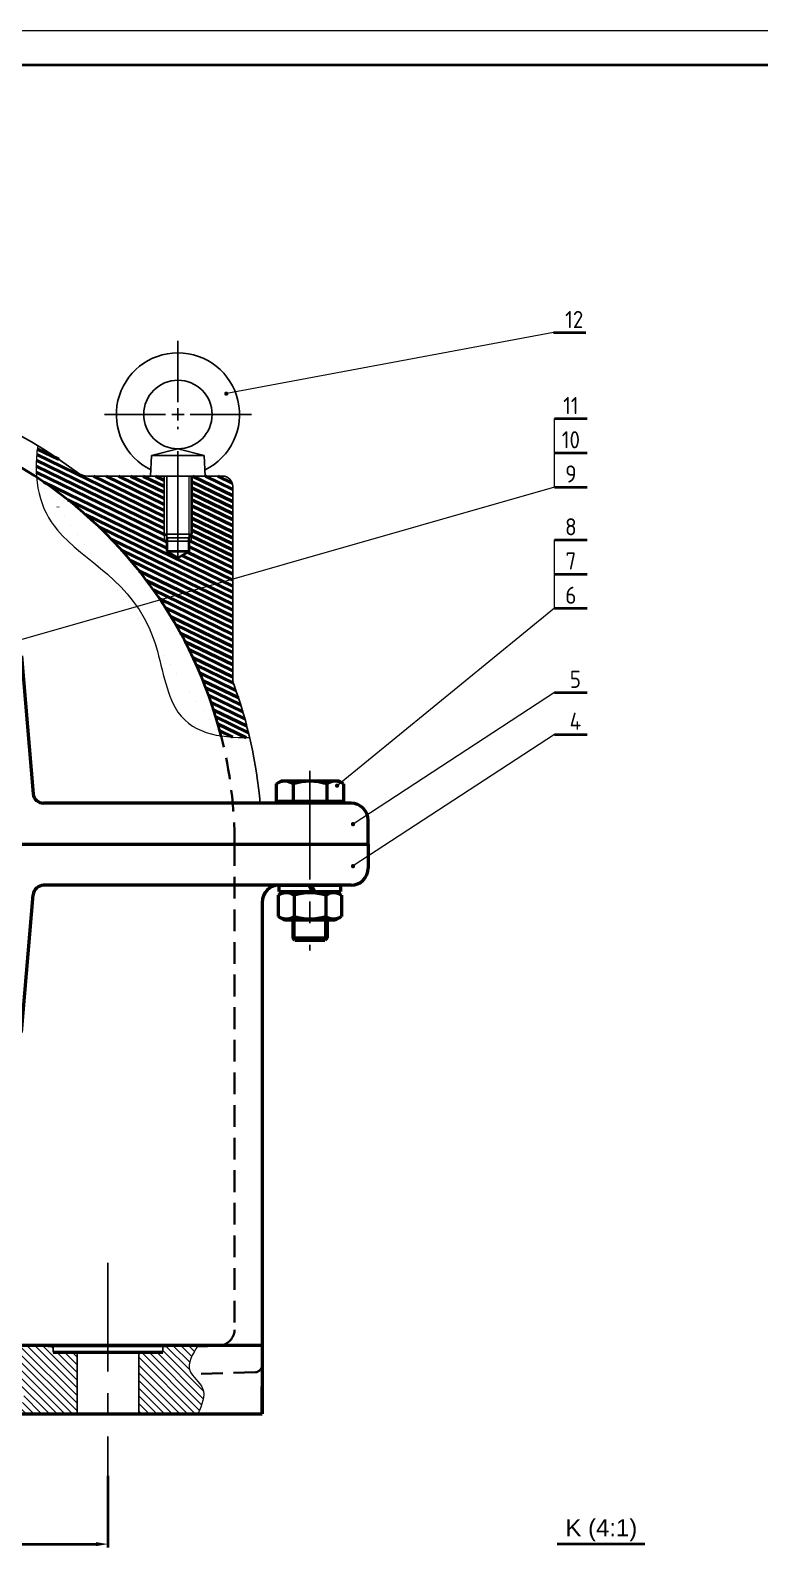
# Model space of a CAD drawing. Header units: millimetres. Extents: x 8200 to 9389, y 625 to 13172.
# Drawn here: x 8624.7 to 8837.7, y 12725.3 to 13171.6 of the extents above; entities that cross this region are included whole.
import ezdxf

# ---------------------------------------------------------------- set-up
doc = ezdxf.new("R2010")
doc.units = ezdxf.units.MM
doc.linetypes.add('CENTER', pattern=[50.8, 31.75, -6.35, 6.35, -6.35])
doc.linetypes.add('HIDDEN', pattern=[9.525, 6.35, -3.175])
for name, color, linetype, lineweight in [('AM_0', 7, 'Continuous', 50), ('AM_0N', 7, 'Continuous', 50), ('AM_4', 3, 'Continuous', 25), ('AM_4N', 3, 'Continuous', 25), ('AM_6', 2, 'HIDDEN', 35), ('CENTER', 1, 'CENTER', 25), ('manh', 3, 'Continuous', 13), ('net dam', 7, 'Continuous', 40)]:
    doc.layers.add(name, color=color, linetype=linetype, lineweight=lineweight)
doc.styles.get("Standard").update_dxf_attribs({"font": 'ISOCP.SHX'})
doc.dimstyles.new('AM_DIN', dxfattribs={"dimtxt": 3.5, "dimasz": 3.5, "dimexe": 1, "dimexo": 1, "dimgap": 1.5, "dimtad": 1, "dimdsep": 46, "dimtxsty": 'Standard', "dimcen": 0, "dimclrd": 256, "dimclre": 256, "dimclrt": 2, "dimadec": 0, "dimazin": 2, "dimtp": 0.1, "dimtm": 0.1, "dimtfac": 0.71, "dimtdec": 3, "dimtmove": 0, "dimatfit": 3, "dimfxl": 1, "dimlwd": -1, "dimlwe": -1, "dimarcsym": 0})

# ---------------------------------------------------------------- blocks, each defined once
blk = doc.blocks.new('*U23')
at = {"layer": 'CENTER', "color": 0, "linetype": 'CENTER', "transparency": 16777216}
for p, q in [((0, 3.6), (0, 21.5)), ((-21.5, 0), (-3.6, 0)), ((3.6, 0), (21.5, 0)), ((0, -42.44), (0, -3.6))]:
    blk.add_line(p, q, dxfattribs=at)
at = {"layer": 'CENTER', "color": 0, "linetype": 'Continuous', "transparency": 16777216}
for p, q in [((-1.8, 0), (1.8, 0)), ((0, -1.8), (0, 1.8))]:
    blk.add_line(p, q, dxfattribs=at)
blk = doc.blocks.new('*D45')
at = {"layer": 'Defpoints', "color": 0, "transparency": 16777216}
for p in [(8367.32, 12750.41), (8647.31, 12750.41), (8647.31, 12729.49)]:
    blk.add_point(p, dxfattribs=at)
at = {"layer": 'net dam', "linetype": 'ByBlock', "transparency": 16777216}
for p, q in [((8367.32, 12749.41), (8367.32, 12728.49)), ((8647.31, 12749.41), (8647.31, 12728.49)), ((8370.82, 12729.49), (8643.81, 12729.49))]:
    blk.add_line(p, q, dxfattribs=at)
at = {"layer": 'net dam', "transparency": 16777216}
for points in [[(8370.82, 12730.07), (8370.82, 12728.91), (8367.32, 12729.49)], [(8643.81, 12730.07), (8643.81, 12728.91), (8647.31, 12729.49)]]:
    blk.add_solid(points, dxfattribs=at)
at = {"layer": 'net dam', "color": 2, "transparency": 16777216, "insert": (8507.32, 12732.74), "char_height": 3.5, "attachment_point": 5}
blk.add_mtext('280{}{\\C2;%%p0.2}', dxfattribs=at)

msp = doc.modelspace()

# ---------------------------------------------------------------- hatches: boundary and pattern name
at = {"layer": 'AM_0'}
h = msp.add_hatch(dxfattribs=at)
h.set_pattern_fill('ANSI31', color=3, scale=0.5, angle=109.06119)
edge = h.paths.add_edge_path()
edge.add_line((8663.752, 13024.472), (8663.752, 13041.472))
edge.add_line((8663.752, 13041.472), (8641.426, 13041.472))
edge.add_arc((8641.426, 13046.472), 5, 232.8193, 270, ccw=False)
edge.add_arc((8556.063, 12933.933), 136.251, 52.8193, 58.73839)
edge.add_spline(control_points=[(8626.77, 13050.401), (8626.307, 13047.059), (8626.194, 13043.993), (8626.416, 13041.166)], knot_values=[5.2174047, 5.2174047, 5.2174047, 5.2174047, 14.7044229, 14.7044229, 14.7044229, 14.7044229], degree=3, periodic=0)
edge.add_arc((8556.063, 12933.933), 128.251, 14.28693, 56.73209, ccw=False)
edge.add_spline(control_points=[(8680.348, 12965.582), (8682.984, 12965.178), (8685.805, 12965.065), (8688.706, 12965.081)], knot_values=[114.6209681, 114.6209681, 114.6209681, 114.6209681, 122.6369819, 122.6369819, 122.6369819, 122.6369819], degree=3, periodic=0)
edge.add_arc((8556.063, 12933.933), 136.251, 13.21515, 20.05228)
edge.add_arc((8688.752, 12982.365), 5, 180, 200.05228, ccw=False)
edge.add_line((8683.752, 12982.365), (8683.752, 13038.472))
edge.add_arc((8680.752, 13038.472), 3, 0, 90)
edge.add_line((8680.752, 13041.472), (8671.752, 13041.472))
edge.add_line((8671.752, 13041.472), (8671.752, 13024.472))
edge.add_line((8671.752, 13024.472), (8671.752, 13022.472))
edge.add_line((8671.752, 13022.472), (8670.952, 13021.672))
edge.add_line((8670.952, 13021.672), (8670.952, 13019.472))
edge.add_line((8670.952, 13019.472), (8667.752, 13017.625))
edge.add_line((8667.752, 13017.625), (8664.552, 13019.472))
edge.add_line((8664.552, 13019.472), (8664.552, 13021.672))
edge.add_line((8664.552, 13021.672), (8663.752, 13022.472))
edge.add_line((8663.752, 13022.472), (8663.752, 13024.472))
h.paths.add_polyline_path([(8664.552, 13023.672), (8663.752, 13024.472), (8663.752, 13022.472), (8664.552, 13022.472)], flags=17)
h.paths.add_polyline_path([(8671.752, 13024.472), (8670.952, 13023.672), (8670.952, 13022.472), (8671.752, 13022.472)], flags=17)
at = {"layer": 'manh'}
h = msp.add_hatch(color=256, dxfattribs=at)
edge = h.paths.add_edge_path(flags=0)
edge.add_arc((8681.88, 13065.548), 0.625, 0, 360)
h = msp.add_hatch(color=256, dxfattribs=at)
edge = h.paths.add_edge_path(flags=0)
edge.add_arc((8714.253, 12951.047), 0.625, 0, 360)
h = msp.add_hatch(color=256, dxfattribs=at)
edge = h.paths.add_edge_path(flags=0)
edge.add_arc((8718.894, 12939.788), 0.625, 0, 360)
h = msp.add_hatch(color=256, dxfattribs=at)
edge = h.paths.add_edge_path(flags=0)
edge.add_arc((8718.894, 12927.524), 0.625, 0, 360)
h = msp.add_hatch(dxfattribs=at)
h.set_pattern_fill('ANSI31', color=256, scale=0.5, angle=90)
edge = h.paths.add_edge_path()
edge.add_line((8631.314, 12785.532), (8631.314, 12787.532))
edge.add_line((8631.314, 12787.532), (8629.714, 12787.532))
edge.add_line((8629.714, 12787.532), (8621.031, 12787.532))
edge.add_spline(control_points=[(8621.031, 12787.532), (8619.448, 12784.948), (8616.557, 12780.226), (8624.281, 12775.009), (8622.173, 12770.161), (8621.031, 12767.532)], knot_values=[0, 0, 0, 0, 7.7311686, 14.1210311, 21.6900325, 21.6900325, 21.6900325, 21.6900325], degree=3, periodic=0)
edge.add_line((8621.031, 12767.532), (8638.314, 12767.532))
edge.add_line((8638.314, 12767.532), (8638.314, 12785.532))
edge.add_line((8638.314, 12785.532), (8631.314, 12785.532))
edge = h.paths.add_edge_path()
edge.add_line((8656.314, 12785.532), (8656.314, 12767.532))
edge.add_line((8656.314, 12767.532), (8673.598, 12767.532))
edge.add_spline(control_points=[(8673.598, 12767.532), (8674.741, 12770.161), (8676.849, 12775.009), (8669.125, 12780.226), (8672.016, 12784.948), (8673.598, 12787.532)], knot_values=[0, 0, 0, 0, 7.5690014, 13.9588639, 21.6900325, 21.6900325, 21.6900325, 21.6900325], degree=3, periodic=0)
edge.add_line((8673.598, 12787.532), (8663.314, 12787.532))
edge.add_line((8663.314, 12787.532), (8663.314, 12785.532))
edge.add_line((8663.314, 12785.532), (8656.314, 12785.532))

# ---------------------------------------------------------------- linework, layer by layer
for p, q in [((8659.752, 13041.472), (8660.052, 13047.472)), ((8660.052, 13047.472), (8667.752, 13049.472)), ((8660.052, 13047.472), (8675.452, 13047.472)), ((8675.452, 13047.472), (8667.752, 13049.472)), ((8675.752, 13041.472), (8675.452, 13047.472)), ((8680.752, 13041.472), (8641.426, 13041.472)), ((8659.752, 13041.472), (8675.752, 13041.472)), ((8663.752, 13041.472), (8663.752, 13024.472)), ((8683.752, 12982.365), (8683.752, 13038.472)), ((8663.752, 13024.472), (8664.752, 13023.472)), ((8663.752, 13024.472), (8671.752, 13024.472)), ((8671.752, 13024.472), (8670.752, 13023.472)), ((8663.752, 13022.472), (8671.752, 13022.472)), ((8663.752, 13022.472), (8664.552, 13021.672)), ((8664.752, 13023.472), (8670.752, 13023.472)), ((8671.752, 13022.472), (8670.952, 13021.672)), ((8631.314, 12785.532), (8631.314, 12787.532)), ((8663.314, 12785.532), (8663.314, 12787.532)), ((8638.314, 12785.532), (8638.314, 12767.532)), ((8656.314, 12785.532), (8656.314, 12767.532)), ((8692.314, 12767.532), (8507.314, 12767.532))]:
    msp.add_line(p, q)
msp.add_circle((8667.752, 13059.472), 10)
for centre, radius, start, end in [((8667.752, 13059.472), 18, 296.06305, 243.93695), ((8556.063, 12933.933), 136.251, 52.8193, 106.50455), ((8641.426, 13046.472), 5, 232.8193, 270), ((8680.752, 13038.472), 3, 0, 90), ((8688.752, 12982.365), 5, 180, 200.05228), ((8556.063, 12933.933), 136.251, 5.05273, 20.05228)]:
    msp.add_arc(centre, radius, start, end)
at = {"layer": 'AM_0'}
for p, q in [((8622.063, 12988.933), (8625.476, 12948.679)), ((8718.314, 12945.933), (8628.466, 12945.933)), ((8723.314, 12933.933), (8723.314, 12940.933)), ((8617.063, 12933.933), (8684.314, 12933.933)), ((8684.314, 12933.933), (8723.314, 12933.933)), ((8723.314, 12933.933), (8723.314, 12926.933)), ((8697.314, 12921.933), (8628.466, 12921.933)), ((8718.314, 12921.933), (8697.314, 12921.933)), ((8622.063, 12878.933), (8625.476, 12919.186)), ((8692.314, 12916.933), (8692.314, 12767.532)), ((8692.314, 12787.532), (8378.36, 12787.532)), ((8629.714, 12787.532), (8664.914, 12787.532)), ((8631.314, 12785.532), (8663.314, 12785.532)), ((8692.314, 12767.532), (8692.314, 12775.532)), ((8322.317, 12767.532), (8692.314, 12767.532))]:
    msp.add_line(p, q, dxfattribs=at)
for centre, radius, start, end in [((8628.466, 12948.933), 3, 184.84691, 270), ((8718.314, 12940.933), 5, 0, 90), ((8718.314, 12926.933), 5, 270, 0), ((8628.466, 12918.933), 3, 90, 175.15309), ((8697.314, 12916.933), 5, 90, 180)]:
    msp.add_arc(centre, radius, start, end, dxfattribs=at)
at = {"layer": 'AM_0N'}
for p, q in [((8696.497, 12951.572), (8697.814, 12952.333)), ((8714.814, 12952.333), (8697.814, 12952.333)), ((8716.132, 12951.572), (8714.814, 12952.333)), ((8696.497, 12951.572), (8696.497, 12946.533)), ((8701.404, 12951.572), (8701.404, 12946.533)), ((8711.224, 12951.572), (8711.224, 12946.533)), ((8716.132, 12951.572), (8716.132, 12946.533)), ((8696.497, 12946.533), (8698.514, 12946.533)), ((8698.514, 12946.533), (8698.514, 12945.933)), ((8698.514, 12946.533), (8714.114, 12946.533)), ((8701.314, 12945.933), (8698.514, 12945.933)), ((8711.314, 12945.933), (8701.314, 12945.933)), ((8714.114, 12945.933), (8711.314, 12945.933)), ((8714.114, 12946.533), (8714.114, 12945.933)), ((8714.114, 12946.533), (8716.132, 12946.533)), ((8697.264, 12921.933), (8705.954, 12921.933)), ((8697.264, 12921.933), (8697.264, 12920.133)), ((8705.954, 12921.933), (8706.994, 12920.133)), ((8706.674, 12921.933), (8707.714, 12920.133)), ((8706.674, 12921.933), (8715.364, 12921.933)), ((8715.364, 12920.133), (8715.364, 12921.933)), ((8697.074, 12919.021), (8698.999, 12920.133)), ((8697.074, 12919.021), (8697.074, 12912.844)), ((8697.264, 12920.133), (8706.994, 12920.133)), ((8701.694, 12919.021), (8701.694, 12912.844)), ((8707.714, 12920.133), (8706.994, 12920.133)), ((8707.714, 12920.133), (8715.364, 12920.133)), ((8710.934, 12919.021), (8710.934, 12912.844)), ((8715.554, 12919.021), (8713.629, 12920.133)), ((8715.554, 12919.021), (8715.554, 12912.844)), ((8697.074, 12912.844), (8698.999, 12911.733)), ((8715.554, 12912.844), (8713.629, 12911.733)), ((8713.629, 12911.733), (8698.999, 12911.733)), ((8701.314, 12911.733), (8701.314, 12906.546)), ((8711.314, 12911.733), (8711.314, 12906.546)), ((8701.928, 12905.933), (8701.314, 12906.546)), ((8701.314, 12906.546), (8711.314, 12906.546)), ((8701.928, 12905.933), (8710.701, 12905.933)), ((8711.314, 12906.546), (8710.701, 12905.933))]:
    msp.add_line(p, q, dxfattribs=at)
for centre, radius, start, end in [((8698.951, 12947.995), 4.338, 55.55313, 115.55313), ((8706.314, 12936.105), 16.227, 72.38753, 107.61247), ((8713.678, 12947.995), 4.338, 64.44687, 124.44687), ((8699.384, 12915.652), 4.085, 55.56153, 115.56153), ((8706.314, 12904.472), 15.265, 72.38303, 107.61697), ((8713.244, 12915.652), 4.085, 64.43847, 124.43847), ((8699.384, 12916.213), 4.085, 244.43847, 304.43847), ((8706.314, 12927.393), 15.265, 252.38303, 287.61697), ((8713.244, 12916.213), 4.085, 235.56153, 295.56153)]:
    msp.add_arc(centre, radius, start, end, dxfattribs=at)
at = {"layer": 'AM_4'}
msp.add_line((8664.552, 13041.472), (8664.552, 13023.672), dxfattribs=at)
at = {"layer": 'AM_4N'}
for p, q in [((8701.928, 12911.733), (8701.928, 12905.933)), ((8710.701, 12911.733), (8710.701, 12905.933))]:
    msp.add_line(p, q, dxfattribs=at)
at = {"layer": 'AM_6'}
for p, q in [((8684.314, 12933.933), (8684.314, 12792.385)), ((8679.464, 12787.387), (8673.398, 12787.205)), ((8690.374, 12779.711), (8671.763, 12779.152))]:
    msp.add_line(p, q, dxfattribs=at)
for centre, radius, start, end in [((8556.063, 12933.933), 128.251, 57.08583, 86.33597), ((8556.063, 12933.933), 128.251, 360, 14.24621), ((8679.314, 12792.385), 5, 283.96344, 0), ((8679.314, 12792.385), 5, 271.71836, 283.96344), ((8690.314, 12781.71), 2, 271.71836, 0)]:
    msp.add_arc(centre, radius, start, end, dxfattribs=at)
at = {"layer": 'CENTER'}
for p, q in [((8706.314, 12955.333), (8706.314, 12902.933)), ((8647.314, 12811.691), (8647.314, 12738.223))]:
    msp.add_line(p, q, dxfattribs=at)
at = {"layer": 'manh'}
for p, q in [((8777.472, 13083.4), (8682.003, 13065.592)), ((8777.805, 13038.274), (8777.805, 13058.274)), ((8670.952, 13041.472), (8670.952, 13023.672)), ((8777.805, 13038.274), (8619.835, 12993.045)), ((8663.752, 13024.472), (8663.752, 13022.472)), ((8671.752, 13022.472), (8671.752, 13024.472)), ((8777.805, 13002.856), (8777.805, 13022.856)), ((8777.805, 13002.856), (8714.376, 12951.09)), ((8777.805, 12978.293), (8718.975, 12939.841)), ((8777.805, 12966.028), (8718.975, 12927.577))]:
    msp.add_line(p, q, dxfattribs=at)
at = {"layer": 'manh', "color": 1, "linetype": 'CENTER'}
msp.add_line((8569.563, 12933.933), (8627.063, 12933.933), dxfattribs=at)
at = {"layer": 'manh'}
msp.add_lwpolyline([(8199.54, 12330.619), (8199.54, 13171.619), (9388.54, 13171.619), (9388.54, 12330.619), (8199.54, 12330.619)], close=True, dxfattribs=at)
msp.add_open_spline([(8626.77, 13050.401), (8625.298, 13039.77), (8630.382, 13020.388), (8660.258, 13008.711), (8665.405, 12967.118), (8679.55, 12965.031), (8688.706, 12965.081)], degree=3, knots=[5.2174047, 5.2174047, 5.2174047, 5.2174047, 35.3964717, 79.8009468, 97.3368611, 122.6369819, 122.6369819, 122.6369819, 122.6369819], dxfattribs=at)
msp.add_spline([(8673.598, 12787.532), (8671.224, 12780.175), (8674.946, 12774.981), (8673.598, 12767.532)], degree=3, dxfattribs=at)
at = {"layer": 'net dam'}
for p, q in [((8777.472, 13083.4), (8786.972, 13083.4)), ((8777.472, 13083.4), (8786.972, 13083.4)), ((8777.805, 13058.274), (8787.305, 13058.274)), ((8777.805, 13058.274), (8787.305, 13058.274)), ((8777.805, 13048.274), (8777.805, 13048.274)), ((8777.805, 13048.274), (8787.305, 13048.274)), ((8777.805, 13048.274), (8787.305, 13048.274)), ((8671.752, 13041.472), (8671.752, 13024.472)), ((8777.805, 13038.274), (8787.305, 13038.274)), ((8777.805, 13038.274), (8787.305, 13038.274)), ((8664.552, 13023.672), (8664.552, 13022.472)), ((8670.952, 13023.672), (8670.952, 13022.472)), ((8664.552, 13022.472), (8664.552, 13019.472)), ((8664.552, 13019.472), (8667.752, 13017.625)), ((8670.952, 13019.472), (8664.552, 13019.472)), ((8670.952, 13019.472), (8667.752, 13017.625)), ((8670.952, 13022.472), (8670.952, 13019.472)), ((8777.805, 13022.856), (8787.305, 13022.856)), ((8777.805, 13022.856), (8787.305, 13022.856)), ((8777.805, 13012.856), (8777.805, 13012.856)), ((8777.805, 13012.856), (8787.305, 13012.856)), ((8777.805, 13012.856), (8787.305, 13012.856)), ((8777.805, 13002.856), (8787.305, 13002.856)), ((8777.805, 13002.856), (8787.305, 13002.856)), ((8777.805, 12978.293), (8787.305, 12978.293)), ((8777.805, 12978.293), (8787.305, 12978.293)), ((8777.805, 12966.028), (8787.305, 12966.028)), ((8777.805, 12966.028), (8787.305, 12966.028))]:
    msp.add_line(p, q, dxfattribs=at)
at = {"layer": 'net dam', "lineweight": 40}
msp.add_line((8778.527, 12729.534), (8804.162, 12729.534), dxfattribs=at)
at = {"layer": 'net dam'}
msp.add_lwpolyline([(8209.54, 12340.619), (8209.54, 13161.619), (9378.54, 13161.619), (9378.54, 12340.619)], close=True, dxfattribs=at)
msp.add_arc((8556.063, 12933.933), 128.251, 14.24621, 57.08583, dxfattribs=at)

# ---------------------------------------------------------------- block references
at = {"layer": 'CENTER', "linetype": 'CENTER'}
msp.add_blockref('*U23', (8667.752, 13059.472), dxfattribs=at)

# ---------------------------------------------------------------- texts
at = {"layer": 'manh', "color": 7, "insert": (8791.465, 12733.518), "char_height": 5, "attachment_point": 5}
msp.add_mtext('{\\f@Arial Unicode MS|b0|i0|c0|p34;K (4:1)}', dxfattribs=at)
at = {"layer": 'net dam', "color": 7, "char_height": 5, "attachment_point": 8}
for s, insert in [('12', (8783.534, 13084.713)), ('11', (8782.555, 13059.586)), ('10', (8782.555, 13049.586)), ('9', (8782.555, 13039.586)), ('8', (8782.555, 13024.169)), ('7', (8782.555, 13014.169)), ('6', (8782.555, 13004.169)), ('5', (8783.867, 12979.606)), ('4', (8783.867, 12967.341))]:
    msp.add_mtext(s, dxfattribs=dict(at, insert=insert))

# ---------------------------------------------------------------- dimensions: what is measured, and where the dimension line sits
at = {"layer": 'net dam'}
dim = msp.add_linear_dim(base=(8647.314, 12729.491), p1=(8367.317, 12750.414), p2=(8647.314, 12750.414), text='<>{}{\\C2;%%p0.2}', dimstyle='AM_DIN', override={"dimtp": 0.2, "dimtm": 0.2}, dxfattribs=at)
dim.commit()
dim.dimension.update_dxf_attribs({"geometry": '*D45', "text_midpoint": (8507.316, 12729.491), "dimtype": 160})

doc.saveas('drawing.dxf')
